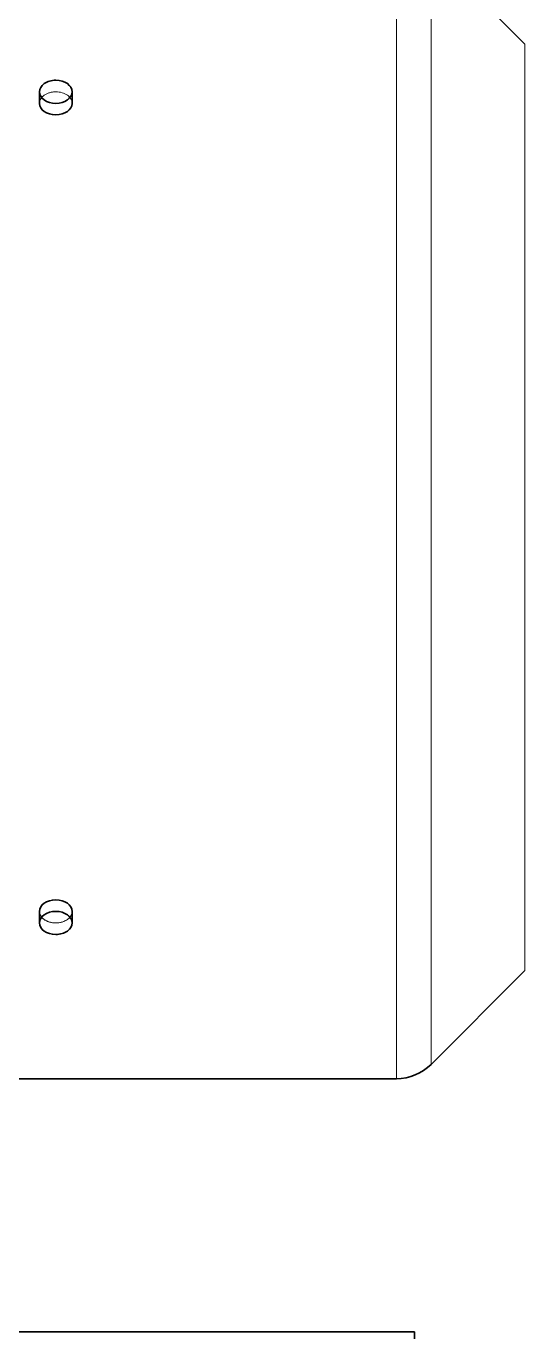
# Model space of a CAD drawing. Header units: millimetres. Extents: x 2197 to 34309, y 1850 to 24558.
# Drawn here: x 15129.9 to 15282.6, y 10426 to 10826 of the extents above; entities that cross this region are included whole.
import ezdxf

# ---------------------------------------------------------------- set-up
doc = ezdxf.new("R2010")
doc.units = ezdxf.units.MM
doc.linetypes.add('DASHED', pattern=[15, 12, -3])

# ---------------------------------------------------------------- blocks, each defined once
blk = doc.blocks.new('A$C637D7238')
at = {"color": 7, "lineweight": 13, "ltscale": 0.291667}
for p, q in [((1559.44, 687.54), (1559.44, 512.54)), ((1559.44, 512.54), (1559.44, 337.54))]:
    blk.add_line(p, q, dxfattribs=at)
at = {"color": 7, "linetype": 'DASHED', "lineweight": 13, "ltscale": 0.291667}
for p, q in [((1559.44, 687.54), (1559.44, 512.54)), ((1559.44, 512.54), (1559.44, 337.54))]:
    blk.add_line(p, q, dxfattribs=at)
at = {"color": 7, "linetype": 'DASHED', "lineweight": 13, "ltscale": 0.284344}
for p, q in [((1570.04, 512.54), (1570.04, 683.15)), ((1570.04, 341.94), (1570.04, 512.54))]:
    blk.add_line(p, q, dxfattribs=at)
at = {"color": 7, "lineweight": 13, "ltscale": 0.284344}
for p, q in [((1570.04, 512.54), (1570.04, 683.15)), ((1570.04, 341.94), (1570.04, 512.54))]:
    blk.add_line(p, q, dxfattribs=at)
at = {"color": 7, "lineweight": 35, "ltscale": 0.067678}
for p, q in [((1598.76, 654.44), (1570.04, 683.15)), ((1598.76, 370.65), (1570.04, 341.94))]:
    blk.add_line(p, q, dxfattribs=at)
at = {"color": 7, "lineweight": 13, "ltscale": 0.236489}
for p, q in [((1598.76, 654.44), (1598.76, 512.54)), ((1598.76, 512.54), (1598.76, 370.65))]:
    blk.add_line(p, q, dxfattribs=at)
at = {"color": 7, "linetype": 'DASHED', "lineweight": 13, "ltscale": 0.236489}
for p, q in [((1598.76, 654.44), (1598.76, 512.54)), ((1598.76, 512.54), (1598.76, 370.65))]:
    blk.add_line(p, q, dxfattribs=at)
at = {"color": 7, "lineweight": 35, "ltscale": 0.005893}
for p, q in [((1450.15, 636.29), (1450.15, 639.82)), ((1460.15, 636.29), (1460.15, 639.82)), ((1450.15, 388.8), (1450.15, 385.26)), ((1460.15, 388.8), (1460.15, 385.26))]:
    blk.add_line(p, q, dxfattribs=at)
at = {"color": 7, "linetype": 'DASHED', "lineweight": 13, "ltscale": 0.005893}
for p, q in [((1450.15, 636.29), (1450.15, 639.82)), ((1460.15, 636.29), (1460.15, 639.82)), ((1450.15, 388.8), (1450.15, 385.26)), ((1460.15, 388.8), (1460.15, 385.26))]:
    blk.add_line(p, q, dxfattribs=at)
at = {"color": 7, "lineweight": 35, "ltscale": 0.208811}
blk.add_line((1559.44, 337.54), (1434.15, 337.54), dxfattribs=at)
at = {"color": 7, "lineweight": 35}
blk.add_line((985, 260), (1565, 260), dxfattribs=at)
at = {"color": 7, "lineweight": 35, "ltscale": 0.008333}
blk.add_line((1565, 255), (1565, 260), dxfattribs=at)
at = {"color": 7, "lineweight": 35}
blk.add_arc((1559.44, 352.54), 15, 270, 315, dxfattribs=at)
for centre, major_axis, start_param, end_param in [((1455.15, 639.82), (5, 0), 1.570796, 3.141593), ((1455.15, 639.82), (5, 0), 0, 1.570796), ((1455.15, 639.82), (5, 0), 3.141593, 6.283185), ((1455.15, 636.29), (-5, 0), 0.000003, 3.141593), ((1455.15, 388.8), (-5, 0), 3.141593, 6.283185), ((1455.15, 385.26), (-5, 0), 3.141593, 6.283185), ((1455.15, 385.26), (-5, 0), 0, 1.570796), ((1455.15, 385.26), (-5, 0), 1.570796, 3.141593)]:
    blk.add_ellipse(centre, major_axis=major_axis, ratio=0.707107, start_param=start_param, end_param=end_param, dxfattribs=at)
at = {"color": 7, "linetype": 'DASHED', "lineweight": 13}
for centre, major_axis, start_param, end_param in [((1455.15, 639.82), (5, 0), 1.570796, 3.141593), ((1455.15, 639.82), (5, 0), 0, 1.570796), ((1455.15, 636.29), (-5, 0), 4.712389, 6.283189), ((1455.15, 639.82), (5, 0), 3.141593, 6.283185), ((1455.15, 636.29), (5, 0), 1.570796, 3.141593), ((1455.15, 636.29), (5, 0), 3.141593, 4.712389), ((1455.15, 636.29), (-5, 0), 3.141593, 4.712389), ((1455.15, 636.29), (-5, 0), 3.141593, 4.712389), ((1455.15, 636.29), (-5, 0), 1.570796, 3.141593), ((1455.15, 388.8), (-5, 0), 4.712389, 6.283182), ((1455.15, 388.8), (-5, 0), 3.141589, 4.712389), ((1455.15, 388.8), (-5, 0), 6.283182, 9.424775), ((1455.15, 385.26), (-5, 0), 4.712389, 6.283185), ((1455.15, 388.8), (-5, 0), 0, 1.570796), ((1455.15, 385.26), (-5, 0), 3.141593, 4.712389), ((1455.15, 388.8), (-5, 0), 1.570796, 3.141593), ((1455.15, 385.26), (-5, 0), 0, 3.141593)]:
    blk.add_ellipse(centre, major_axis=major_axis, ratio=0.707107, start_param=start_param, end_param=end_param, dxfattribs=at)
blk = doc.blocks.new('1')
at = {"color": 7}
blk.add_blockref('A$C637D7238', (13683.84, 10166.03), dxfattribs=at)

msp = doc.modelspace()

# ---------------------------------------------------------------- block references
msp.add_blockref('1', (0, 0))

doc.saveas('drawing.dxf')
